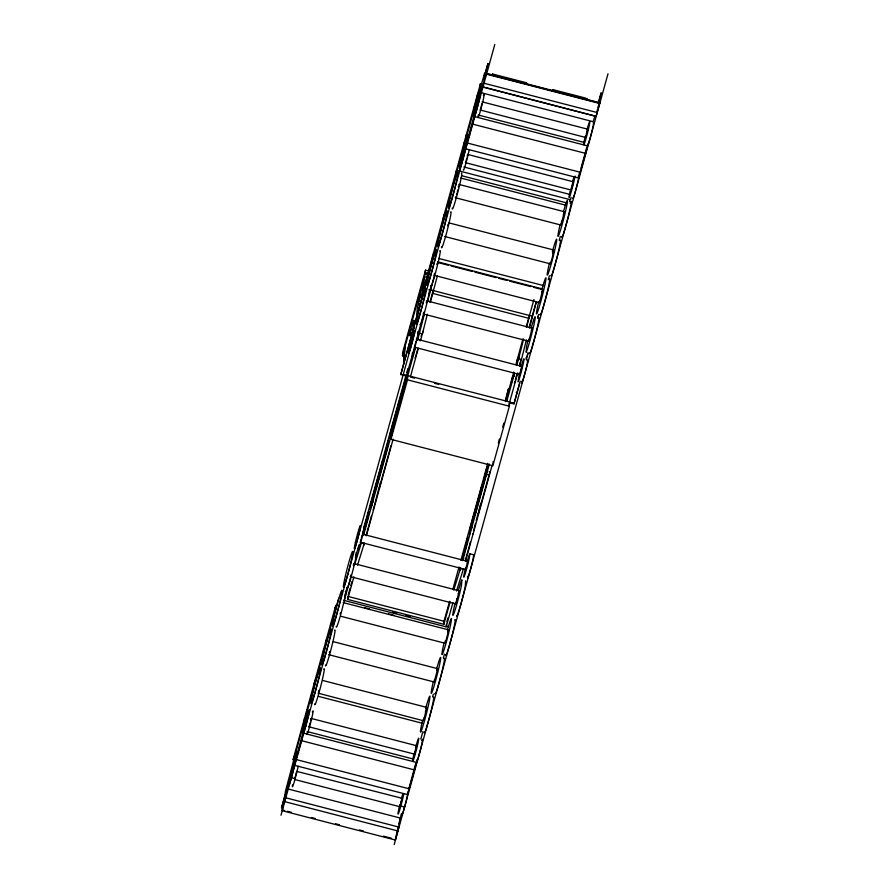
<?xml version="1.0" encoding="UTF-8"?>
<svg xmlns="http://www.w3.org/2000/svg" width="889" height="889" viewBox="0 0 889 889"><rect width="100%" height="100%" fill="white"/><g stroke="black" fill="none" stroke-linecap="round" stroke-linejoin="round"><path stroke-width="1.33" d="M295.47 758.595L287.258 788.776A26.426 1.478 -75.5 0 0 285.68 797.766L398.894 827.081L395.316 839.994L282.102 810.679L284.902 797.633M373.058 509.908L373.458 509.053M409.273 335.342L410.018 335.531L410.429 330.019L409.673 329.83C407.04 352.044 416.941 301.004 413.307 328.908L414.063 329.097M414.163 327.741L414.641 320.74L413.518 323.996L412.763 323.796M595.141 116.07L481.894 86.611L473.804 115.681M296.504 771.33L402.15 798.311L400.039 806.579L400.25 804.967M304.26 721.79L304.538 717.912M306.549 713.534L306.838 709.655M314.073 686.652L314.384 682.43M314.673 684.508L314.984 680.274M323.396 653.048L323.707 648.814M325.83 644.292L326.141 640.058M334.842 611.821L335.142 607.598M335.497 609.454L335.809 605.22L293.037 759.784L295.248 754.294L338.698 598.23M452.957 602.52L446.2 626.867L344.299 600.486L344.365 599.697M450.123 601.786L443.867 624.334L347.632 599.419L347.777 597.386M362.823 534.789L363.023 532.044M370.535 505.085L370.235 509.308L382.648 461.113L370.791 503.674L370.535 505.085L372.413 505.574M390.104 434.532L389.827 438.61L406.04 377.525L390.527 432.432L390.104 434.532L391.993 435.021M390.971 439.355L407.473 379.825L407.784 375.591L509.686 401.972L509.375 406.217L492.862 465.736L390.971 439.355L391.282 435.121M417.63 332.708L418.063 331.686A12.079 0.678 -75.5 0 1 416.574 340.687A12.079 0.678 -75.5 0 1 412.452 354.578L406.44 376.025L400.772 374.558L431.554 263.111M404.94 356.445L402.473 355.8L402.728 352.222L425.498 270.167L429.554 271.012M403.573 364.001L404.784 347.443M403.773 363.29L404.984 346.732M406.44 376.025L406.484 375.369L404.217 374.78M420.697 290.081C420.975 298.848 416.152 306.772 416.997 315.617L417.752 315.817M421.753 298.471L422.964 281.913L423.72 282.113M402.473 355.8L425.231 273.745L425.498 270.167M431.509 263.766L431.732 260.821L421.919 296.181M432.61 256.199L432.254 261.088L400.772 374.558M433.254 257.021L433.554 252.798M395.316 839.994L397.294 830.637M398.116 826.948L397.828 830.937L284.613 801.622L285.336 791.721L295.248 754.294M443.133 221.372L443.444 217.149M443.8 219.005L444.111 214.771M408.684 787.91L408.529 790.099L415.896 762.729M455.535 176.678L455.846 172.444M456.201 174.3L456.513 170.066M463.78 146.718L464.058 142.84M466.125 138.24L466.414 134.361M473.681 111.014L473.97 107.136M474.326 108.714L473.648 117.87L466.358 144.151L467.036 134.984L469.692 135.673M477.793 93.334L475.059 106.047L432.298 260.433M443.867 624.334L444.089 621.289L347.855 596.375M597.841 102.613L484.627 73.298L483.894 83.199L597.108 112.514L597.308 109.847M599.619 103.457L599.675 102.713L486.461 73.398L486.405 74.143L599.619 103.457L596.041 116.37L482.827 87.055A26.426 1.478 -75.5 0 0 481.905 87.055M446.2 626.867L446.389 624.189M461.88 560.437L467.836 536.923L467.214 542.712L462.28 560.592M492.939 464.68L493.173 461.502M509.464 402.706L513.986 403.873L519.554 383.348M542.746 289.536L539.512 302.604L539.623 301.138M553.247 251.42C555.358 246.82 549.224 269.589 550.369 262.377M569.571 201.503L569.727 199.38M579.572 173.466L579.65 172.455L579.128 174.333M371.324 516.053L371.191 516.853M390.827 445.878L390.693 446.667M467.558 154.564L467.236 156.353M311.094 718.601L310.706 720.657M353.644 563.782L353.344 565.637M412.34 352.955L412.452 354.578M478.126 115.803L478.238 117.426A12.079 0.678 -75.5 0 0 482.716 102.068A12.079 0.678 -75.5 0 0 483.416 95.568M414.641 753.372L414.596 754.039L416.752 745.771L311.083 718.401M520.765 359.289L520.498 360.878M521.787 381.292L521.887 382.915A12.079 0.678 -75.5 0 0 526.01 369.024A12.079 0.678 -75.5 0 0 527.51 360.023L527.155 360.856M578.995 175.733L578.45 179.033A12.079 0.678 -75.5 0 1 574.85 193.224A12.079 0.678 -75.5 0 1 572.827 198.003M587.573 144.14L587.685 145.763A12.079 0.678 -75.5 0 0 591.807 131.872A12.079 0.678 -75.5 0 0 593.296 122.882M378.736 489.528L378.947 489.272M470.37 541.834L469.859 544.168M489.872 471.659L489.372 473.993M492.662 75.076L492.573 74.009A77.654 4.356 -75.5 0 0 492.05 75.154M526.632 83.866L526.544 82.799A77.654 4.356 -75.5 0 0 526.288 83.355M553.047 90.7L552.958 89.645A77.654 4.356 -75.5 0 0 552.158 91.445M561.126 223.606L561.015 225.073L564.415 211.738L458.757 184.379M298.159 766.262L297.971 767.251A12.079 0.678 -75.5 0 1 294.003 782.676A12.079 0.678 -75.5 0 1 292.514 784.909M307.094 732.358L307.238 731.569L412.907 758.928M426.22 302.938L426.431 301.827M469.192 149.696L469.014 150.697A12.079 0.678 -75.5 0 1 465.414 164.887A12.079 0.678 -75.5 0 1 463.38 169.666M403.817 793.621L403.639 794.61A12.079 0.678 -75.5 0 1 398.728 812.868A12.079 0.678 -75.5 0 1 399.783 804.889M416.53 760.695L416.674 759.906M456.157 601.797L455.868 603.964L350.199 576.605M529.033 339.109L528.744 341.265L423.075 313.906M575.05 176.066L574.683 178.056A12.079 0.678 -75.5 0 1 570.049 195.524A12.079 0.678 -75.5 0 1 570.138 191.213M586.851 100.335L586.918 98.435A77.654 4.356 -75.5 0 0 586.407 99.59M420.908 296.693L420.73 297.604M436.91 264.522L437.132 263.377M447.656 225.762L447.889 224.606M458.413 187.001L458.646 185.845M423.608 719.312L423.842 718.156M434.599 679.396L434.254 682.007L437.655 668.684L333.331 641.669M445.345 640.636C443.1 652.437 451.034 622.222 447.667 631.801M363.145 531.389L368.768 511.275L368.146 517.065L363.312 534.622M571.205 188.846L571.816 186.179M585.94 135.517L585.629 137.473L479.949 109.947M477.849 514.875L478.138 513.642M355.389 542.479L354.844 545.001A12.079 0.678 -75.5 0 0 355.611 545.846A12.079 0.678 -75.5 0 0 359.923 529.322L360.434 525.477L359.756 526.744A12.079 0.678 -75.5 0 0 355.389 542.468M362.045 535.411L361.345 538.345M412.652 354.4L412.14 357.489L415.196 347.421M421.175 336.453L421.442 335.231M414.774 752.672L415.207 750.761M466.136 567.349L465.769 569.571L360.101 542.201M520.232 372.347L519.865 374.558L414.241 347.154M480.049 85.6L480.493 83.599L482.86 84.211M401.239 813.98L400.472 818.091A26.426 1.478 -75.5 0 0 398.894 827.081M296.27 772.574L295.593 775.386M561.359 222.461L561.67 221.072M481.816 103.813L481.371 105.691M415.719 342.276L415.952 341.276M456.457 600.386L456.846 598.775M520.232 362.101L519.532 364.979M400.439 804.101L401.183 801.167M418.919 304.76L419.208 303.56M370.98 517.798L366.046 535.678M390.482 447.623L379.181 488.494M417.708 339.854L424.186 314.828M427.498 301.682L434.543 275.212M427.342 314.25L422.375 333.964L419.541 333.231M430.298 302.516L437.366 275.946M523.577 339.165L518.598 358.889L521.432 359.623L526.41 339.898M526.532 327.441L529.544 315.495M529.388 328.063L536.434 301.593M301.393 740.648L303.305 733.125L416.519 762.44L407.595 794.599L294.381 765.285L301.393 740.648L414.607 769.963M412.985 353.011L414.43 347.621M374.769 504.296L378.436 489.883M379.081 487.994L380.414 482.76M472.437 124.082L474.348 116.57L587.562 145.885L578.639 178.033L465.425 148.73L472.437 124.082L585.651 153.397M485.983 471.003L474.937 514.764L486.439 473.626L487.35 466.569L485.983 471.003L487.872 471.492M473.493 531.255L475.493 523.399M476.171 520.776L478.171 512.92M478.804 511.031L480.805 503.163M516.698 364.246L517.92 358.289L516.565 362.201M466.369 566.349L466.636 565.293M520.465 371.346L521.021 369.235M457.324 191.535L457.735 189.924M466.792 158.242L466.269 160.198M586.396 133.628L586.918 131.683M571.116 197.347L570.482 199.769L457.268 170.455M419.864 301.138L420.019 300.526M489.272 474.359L477.849 515.398M309.905 723.813L310.194 722.757M415.452 343.343L414.641 346.154M417.252 340.043L418.852 332.63L416.485 340.243M420.075 340.776L420.475 339.32M415.474 749.683L416.296 746.827M284.969 795.11L281.502 808.101L284.913 795.988M470.403 527.166L469.303 534.956L481.716 486.761L470.403 527.166L472.292 527.655M598.408 103.235L601.197 92.756L598.464 102.457M481.105 106.691L480.593 108.502M572.072 185.179L572.816 182.656M480.493 83.599L423.497 289.081L424.397 276.746L427.042 277.435M411.863 337.031L412.963 333.064M284.98 794.966L285.136 794.41M484.427 75.976L487.983 63.441L484.338 77.143M284.902 796.133L285.058 795.566M284.936 797.133L287.258 788.776L400.472 818.091L398.817 824.059M294.603 762.518L295.392 759.695M302.682 733.414L303.46 730.591M465.647 145.963L466.436 143.14M473.726 116.859L474.504 114.025M280.98 815.235L494.806 44.45M344.565 596.852L347.166 587.507M355.311 558.125L359.023 544.768M364.201 526.077L406.073 375.169M406.806 372.502L407.918 368.491M417.919 334.642L423.475 314.628M428.654 295.937L431.621 285.258M344.299 600.486L351.055 576.139M363.601 534.867L415.496 347.799M348.221 595.041L350.077 588.374M350.811 585.707L351.922 581.706M429.998 302.004L433.332 289.992M347.632 599.419L353.889 576.872M418.03 348.155L415.596 356.767M373.747 508.086L374.436 505.597M363.557 545.713L364.301 543.046M366.435 535.6L393.127 439.11M410.507 376.492L418.263 348.51M420.53 340.587L423.075 331.186M443.633 622.5L449.634 601.297M452.79 589.507L459.024 567.026M460.858 560.414L487.794 463.302M505.463 400.05L508.464 388.804L505.497 401.672L513.842 372.035M515.887 364.657L522.899 338.942M526.232 326.93L533.967 299.526M514.264 373.069L511.208 383.137L512.82 375.725L514.698 376.214M459.791 570.627L460.535 567.96M462.669 560.514L489.361 464.036M506.741 401.406L514.498 373.424M516.765 365.501L519.309 356.111M446.834 621.9L447.945 617.888M529.433 326.319L536.1 302.293M465.303 560.659L469.57 545.268M515.387 379.947L516.753 375.036M465.503 561.248L492.062 465.492M498.307 442.989L499.407 439.01M502.707 427.109L503.807 423.142M508.953 404.628L517.765 372.858M519.598 366.235L521.432 359.623M420.808 739.07L422.908 731.514M432.621 696.776L433.343 694.153M443.367 658.016L444.444 654.126M526.888 356.889L527.999 352.9M537.867 317.306L538.601 314.695M548.291 279.735L549.391 275.768M559.214 240.386L560.314 236.407M513.986 403.873L520.287 381.181M526.21 359.823L528.066 353.155M537.689 318.44L538.801 314.439M581.028 168.21L586.862 147.185M394.194 844.55L608.02 73.765M410.996 333.075L410.407 332.308M472.804 533.733L472.526 534.7M456.479 194.569L456.902 193.113M361.067 539.39L360.545 541.157M295.337 776.364L294.637 778.653M425.353 712.045L425.775 710.589M475.059 106.047L484.627 73.298M340.087 613.999L340.476 612.743M329.33 652.759L329.719 651.504M318.584 691.531L318.962 690.275M563.293 214.882L563.67 213.627M552.536 253.654L552.914 252.398M541.779 292.414L542.49 290.181M401.45 800.267L402.15 798.311M309.628 724.791L308.928 726.68M515.009 381.292L514.364 383.259M531.3 330.33L532.167 328.13L426.509 300.771M521.287 368.279L521.987 366.424L416.319 339.065M467.192 563.282L467.892 561.426L362.223 534.067M458.168 593.819L459.291 590.829L353.633 563.47M354.633 564.615L361.39 542.846L364.223 543.579L357.511 565.182M453.746 590.096L460.458 568.493L463.313 569.238L456.524 590.996M466.014 161.053L465.392 162.665L571.06 190.024L572.694 184.623L573.216 181.756L467.547 154.397M587.173 130.816L587.796 129.205L482.127 101.846M434.265 274.334L434.588 273.356M436.91 670.573L437.655 668.684M426.153 709.333L426.909 707.444L322.574 680.429M423.453 313.195L423.797 312.228M350.577 575.894L350.922 574.916M484.194 79.21L486.461 73.398M597.864 107.358L599.675 102.713M455.512 197.447L455.768 196.802M564.004 212.66L564.415 211.738M415.307 357.611L414.963 357.956M594.941 116.059L593.107 121.682L479.893 92.367M317.995 693.142L423.497 720.779L426.909 707.444M528.744 341.265L532.167 328.13M363.968 526.699L363.701 530.3A12.079 0.678 -75.5 0 1 359.734 545.724A12.079 0.678 -75.5 0 1 358.245 547.957M519.865 374.558L521.987 366.424M356.233 552.425L355.822 557.97A18.602 1.045 -75.5 0 1 347.588 587.651L347.21 588.029A18.602 1.045 -75.5 0 1 347.154 587.173M467.692 576.294A12.079 0.678 -75.5 0 0 469.17 574.061A12.079 0.678 -75.5 0 0 473.148 558.636L473.648 554.792L469.881 553.814L469.203 555.08A12.079 0.678 -75.5 0 0 467.092 561.892M465.769 569.571L467.892 561.426M306.949 734.225L307.194 733.981A12.079 0.678 -75.5 0 0 311.672 718.623A12.079 0.678 -75.5 0 0 312.372 712.122M465.68 580.761L465.269 586.307A18.602 1.045 -75.5 0 1 457.035 615.988L456.657 616.366A18.602 1.045 -75.5 0 1 456.602 615.51M455.868 603.964L459.291 590.829M416.396 762.562L416.641 762.317A12.079 0.678 -75.5 0 0 421.119 746.96A12.079 0.678 -75.5 0 0 421.819 740.459M407.673 791.977L407.406 795.588A12.079 0.678 -75.5 0 1 403.439 811.012A12.079 0.678 -75.5 0 1 401.95 813.246M585.629 137.473L587.796 129.205M492.573 74.009L526.544 82.799M552.958 89.645L585.618 98.09M478.282 115.003L583.951 142.362M467.192 142.985L580.417 172.299M458.535 165.61L461.202 166.299M463.858 166.988L570.416 194.58M461.524 175.678L566.749 202.925M460.869 178.056L566.093 205.292M455.346 197.714L561.015 225.073M448.467 222.761L553.691 249.998M444.6 236.474L550.269 263.833M438.577 258.399L543.801 285.647M437.632 261.81L542.857 289.058M437.577 262.466L448.234 265.222M450.901 265.911L472.215 271.434M474.882 272.123L496.184 277.635M498.851 278.335L506.841 280.402M509.508 281.091L530.822 286.602M533.478 287.291L541.479 289.37M425.32 272.567L427.965 273.245M433.843 275.246L539.512 302.604M425.231 273.745L427.876 274.434M430.476 289.847L532.378 316.228M432.599 293.392L528.833 318.318M420.297 295.593L421.053 295.793M417.586 307.483L418.341 307.672M413.907 320.762L414.663 320.962M525.766 358.023L526.521 358.223M516.231 392.405L516.987 392.605M510.642 402.339L514.042 403.217M410.607 377.103L414.607 378.147M434.665 383.337L438.666 384.37M407.473 379.825L509.375 406.217M390.916 430.965L392.805 431.454M486.25 474.359L489.072 475.093M371.346 501.518L373.224 502.007M363.823 528.622L365.712 529.111M462.891 554.269L464.769 554.758M462.08 557.836L463.958 558.325M392.627 612.199L396.65 613.232M406.029 615.666L410.051 616.71M446.256 626.078L448.523 626.667M364.546 607.676L369.868 609.054M388.515 613.877L393.838 615.255M343.198 602.609L448.423 629.845M340.676 616.233L445.011 643.247M328.586 654.648L434.254 682.007M318.451 696.365L422.342 723.268M305.938 726.035L303.271 725.346L302.604 734.514L295.315 760.784L295.981 751.627L298.648 752.316M308.605 726.724L415.152 754.317M296.159 759.539L409.373 788.854M291.392 777.708L295.159 778.686M400.828 806.056L404.606 807.023M294.981 779.575L400.206 806.812M282.157 809.935L284.813 810.624M287.48 811.313L291.481 812.346M311.45 817.524L315.451 818.558M335.431 823.725L339.42 824.77M359.4 829.937L363.401 830.971M383.381 836.149L391.371 838.216M529.477 352.822L529.911 353.3A18.602 1.045 -75.5 0 0 538.145 323.607L538.723 320.562A18.602 1.045 -75.5 0 0 538.556 318.062M469.881 553.814L469.37 557.659A12.079 0.678 -75.5 0 1 465.058 574.183A12.079 0.678 -75.5 0 1 464.28 573.338L464.836 570.816A12.079 0.678 -75.5 0 1 465.514 567.938M420.03 324.474L420.464 324.963A18.602 1.045 -75.5 0 0 428.698 295.27L429.276 292.225A18.602 1.045 -75.5 0 0 429.109 289.725M447.423 629.923A18.602 1.045 -75.5 0 1 451.201 621.467L450.623 624.511A18.602 1.045 -75.5 0 1 442.389 654.193L442.011 654.571A18.602 1.045 -75.5 0 1 444.144 642.614M454.801 619.944A18.602 1.045 -75.5 0 1 454.968 622.444L454.401 625.489A18.602 1.045 -75.5 0 1 446.167 655.171L445.789 655.549A18.602 1.045 -75.5 0 1 445.733 654.693M455.012 603.431A18.602 1.045 -75.5 0 0 452.879 615.388L453.257 615.01A18.602 1.045 -75.5 0 0 461.491 585.329L461.902 579.784A18.602 1.045 -75.5 0 0 458.302 590.741M578.283 176.444A12.079 0.678 -75.5 0 1 578.717 175.422M572.672 181.334A12.079 0.678 -75.5 0 1 573.905 177.2M450.623 212.193A18.602 1.045 -75.5 0 1 450.79 214.694L450.212 217.749A18.602 1.045 -75.5 0 1 441.977 247.431L441.6 247.798A18.602 1.045 -75.5 0 1 441.544 246.953M461.369 173.433A18.602 1.045 -75.5 0 1 461.535 175.933L460.969 178.978A18.602 1.045 -75.5 0 1 452.734 208.659L452.357 209.037A18.602 1.045 -75.5 0 1 452.301 208.182M323.852 669.128A18.602 1.045 -75.5 0 1 324.018 671.628L323.452 674.684A18.602 1.045 -75.5 0 1 315.217 704.366L314.839 704.744A18.602 1.045 -75.5 0 1 314.784 703.888M425.609 708.555A18.602 1.045 -75.5 0 1 429.687 698.987L429.12 702.043A18.602 1.045 -75.5 0 1 420.886 731.725L420.508 732.103A18.602 1.045 -75.5 0 1 422.631 720.146M541.923 289.281A18.602 1.045 -75.5 0 1 545.702 280.824L545.124 283.869A18.602 1.045 -75.5 0 1 536.889 313.55L536.512 313.928A18.602 1.045 -75.5 0 1 538.634 301.971M549.302 279.302A18.602 1.045 -75.5 0 1 549.469 281.791L548.902 284.847A18.602 1.045 -75.5 0 1 540.668 314.528L540.29 314.906A18.602 1.045 -75.5 0 1 540.234 314.05M433.299 697.465A18.602 1.045 -75.5 0 1 433.465 699.965L432.887 703.021A18.602 1.045 -75.5 0 1 424.653 732.703L424.275 733.081A18.602 1.045 -75.5 0 1 424.22 732.225M527.888 340.731A18.602 1.045 -75.5 0 0 526.544 346.766L526.132 352.322A18.602 1.045 -75.5 0 0 534.367 322.629L534.945 319.584A18.602 1.045 -75.5 0 0 533.189 321.329L532.078 324.907A18.602 1.045 -75.5 0 0 531.178 328.052M519.376 373.925A12.079 0.678 -75.5 0 0 518.932 375.814L518.12 381.937A12.079 0.678 -75.5 0 0 522.243 368.046A12.079 0.678 -75.5 0 0 523.732 359.045L523.299 360.067A12.079 0.678 -75.5 0 0 521.187 366.89M563.437 211.76A18.602 1.045 -75.5 0 1 567.204 203.292L566.626 206.337A18.602 1.045 -75.5 0 1 558.392 236.03L558.025 236.396A18.602 1.045 -75.5 0 1 560.148 224.439M401.361 798.844A12.079 0.678 -75.5 0 1 402.861 793.755M552.369 251.62A18.602 1.045 -75.5 0 1 556.447 242.052L555.881 245.108A18.602 1.045 -75.5 0 1 547.646 274.79L547.268 275.168A18.602 1.045 -75.5 0 1 549.391 263.2M570.138 203.348A18.602 1.045 -75.5 0 1 570.982 204.27L570.405 207.315A18.602 1.045 -75.5 0 1 562.17 237.007L561.792 237.374A18.602 1.045 -75.5 0 1 561.737 236.518M560.059 240.53A18.602 1.045 -75.5 0 1 560.226 243.03L559.648 246.086A18.602 1.045 -75.5 0 1 551.413 275.768L551.036 276.146A18.602 1.045 -75.5 0 1 550.98 275.29M345.365 591.607A18.602 1.045 -75.5 0 1 345.532 594.108L344.954 597.152A18.602 1.045 -75.5 0 1 336.72 626.834L336.342 627.212A18.602 1.045 -75.5 0 1 336.286 626.356M436.677 668.695A18.602 1.045 -75.5 0 1 440.444 660.227L439.866 663.283A18.602 1.045 -75.5 0 1 431.632 692.964L431.254 693.331A18.602 1.045 -75.5 0 1 433.388 681.374M444.056 658.705A18.602 1.045 -75.5 0 1 444.222 661.205L443.644 664.25A18.602 1.045 -75.5 0 1 435.41 693.942L435.032 694.309A18.602 1.045 -75.5 0 1 434.977 693.464M334.608 630.368A18.602 1.045 -75.5 0 1 334.775 632.868L334.208 635.913A18.602 1.045 -75.5 0 1 325.963 665.605L325.596 665.972A18.602 1.045 -75.5 0 1 325.53 665.128M586.973 129.738A12.079 0.678 -75.5 0 1 589.251 125.505A12.079 0.678 -75.5 0 1 583.906 144.785L584.173 141.184A12.079 0.678 -75.5 0 1 585.162 136.773M439.866 250.965A18.602 1.045 -75.5 0 1 440.033 253.454L439.455 256.51A18.602 1.045 -75.5 0 1 431.221 286.191L430.843 286.569A18.602 1.045 -75.5 0 1 430.787 285.713M415.93 746.293A12.079 0.678 -75.5 0 1 418.208 742.059A12.079 0.678 -75.5 0 1 412.863 761.34L413.129 757.739A12.079 0.678 -75.5 0 1 414.118 753.327M375.88 489.006L387.382 447.978L388.282 440.922L375.88 489.006M294.737 762.973L294.192 766.274A12.079 0.678 -75.5 0 1 289.47 784.02A12.079 0.678 -75.5 0 1 289.87 778.508A12.079 0.678 -75.5 0 1 294.459 762.673L294.737 762.973M303.316 731.38L303.427 733.003A12.079 0.678 -75.5 0 0 308.016 717.167A12.079 0.678 -75.5 0 0 308.416 711.644A12.079 0.678 -75.5 0 0 303.682 729.402L303.316 731.38M352.889 551.925L352.055 556.992A18.602 1.045 -75.5 0 1 343.821 586.673L343.443 587.051A18.602 1.045 -75.5 0 1 346.11 572.827L347.299 568.138A18.602 1.045 -75.5 0 1 352.466 551.447L352.889 551.925M408.573 351.977L408.673 353.6A12.079 0.678 -75.5 0 0 412.796 339.709A12.079 0.678 -75.5 0 0 414.285 330.708L413.852 331.73A12.079 0.678 -75.5 0 0 409.485 347.477L408.573 351.977M416.53 321.485L416.697 323.985A18.602 1.045 -75.5 0 0 424.931 294.292L425.498 291.248A18.602 1.045 -75.5 0 0 423.742 292.992L422.642 296.57A18.602 1.045 -75.5 0 0 417.097 318.429L416.53 321.485M465.78 146.418L465.236 149.719A12.079 0.678 -75.5 0 1 460.502 167.465A12.079 0.678 -75.5 0 1 460.913 161.942A12.079 0.678 -75.5 0 1 465.503 146.107L465.78 146.418M474.359 114.825L474.47 116.448A12.079 0.678 -75.5 0 0 479.06 100.613A12.079 0.678 -75.5 0 0 479.46 95.09A12.079 0.678 -75.5 0 0 474.726 112.847L474.359 114.825M320.251 670.65L319.673 673.706A18.602 1.045 -75.5 0 1 311.439 703.388L311.061 703.766A18.602 1.045 -75.5 0 1 316.173 680.218A18.602 1.045 -75.5 0 1 320.251 670.65M331.008 631.89L330.43 634.946A18.602 1.045 -75.5 0 1 322.196 664.628L321.818 664.994A18.602 1.045 -75.5 0 1 326.919 641.458A18.602 1.045 -75.5 0 1 331.008 631.89M341.754 593.13L341.187 596.175A18.602 1.045 -75.5 0 1 332.953 625.856L332.575 626.234A18.602 1.045 -75.5 0 1 337.676 602.698A18.602 1.045 -75.5 0 1 341.754 593.13M436.255 252.476L435.688 255.532A18.602 1.045 -75.5 0 1 427.453 285.213L427.076 285.591A18.602 1.045 -75.5 0 1 432.176 262.055A18.602 1.045 -75.5 0 1 436.255 252.476M447.011 213.716L446.434 216.772A18.602 1.045 -75.5 0 1 438.199 246.453L437.821 246.831A18.602 1.045 -75.5 0 1 442.933 223.283A18.602 1.045 -75.5 0 1 447.011 213.716M457.768 174.955L457.19 178A18.602 1.045 -75.5 0 1 448.956 207.693L448.578 208.059A18.602 1.045 -75.5 0 1 453.69 184.523A18.602 1.045 -75.5 0 1 457.768 174.955"/></g></svg>
